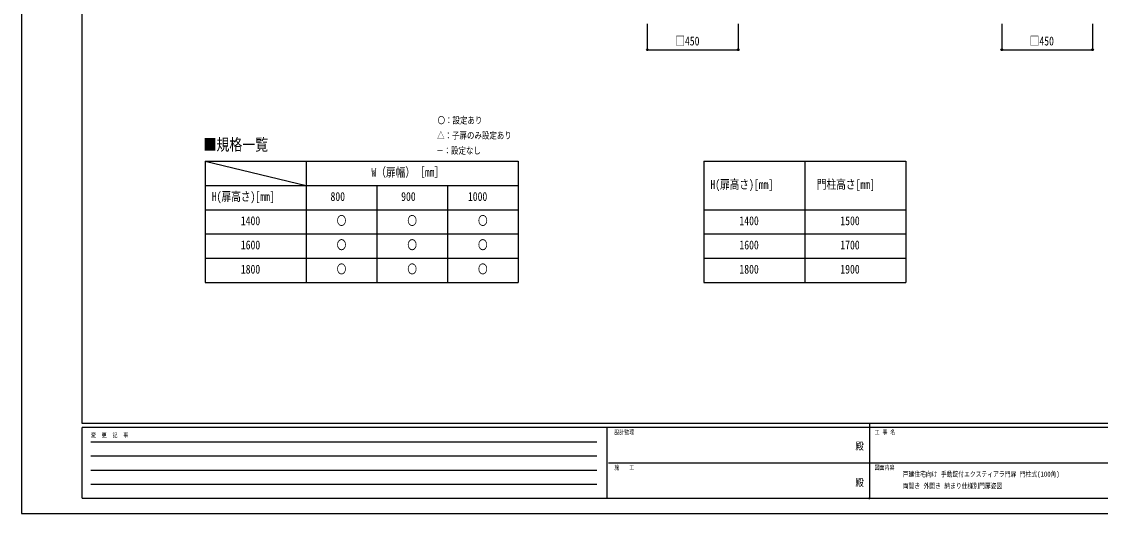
# Model space of a CAD drawing. Units: millimetres, scale not verified. Extents: x -4205 to 4205, y -2970 to 2970.
# Drawn here: x -4205 to 1140, y -2970 to -533 of the extents above; entities that cross this region are included whole.
import ezdxf
from ezdxf.enums import TextEntityAlignment as Align

# ---------------------------------------------------------------- set-up
doc = ezdxf.new("R2010")
doc.units = ezdxf.units.MM
doc.header["$LTSCALE"] = 12
doc.header["$PDMODE"] = 32
doc.header["$PDSIZE"] = 6
for name, color, linetype in [('0-2_USER1', 3, 'Continuous'), ('0-4_YKK_D', 6, 'Continuous'), ('0-5_YKK_ZWAK', 7, 'Continuous')]:
    doc.layers.add(name, color=color, linetype=linetype)
doc.styles.add('ＭＳ ゴシック', font='')
doc.styles.get('ＭＳ ゴシック').set_extended_font_data('MS Gothic')

msp = doc.modelspace()

# ---------------------------------------------------------------- linework, layer by layer
at = {"layer": '0-2_USER1'}
for p, q in [((-3294.98, -1225), (-2794.98, -1345)), ((-3294.98, -1225), (-1744.98, -1225)), ((-3294.98, -1225), (-3294.98, -1825)), ((-2794.98, -1225), (-2794.98, -1825)), ((-1744.98, -1225), (-1744.98, -1825)), ((-824.98, -1225), (175.02, -1225)), ((-824.98, -1225), (-824.98, -1825)), ((-324.98, -1225), (-324.98, -1825)), ((175.02, -1225), (175.02, -1825)), ((-3294.98, -1345), (-1744.98, -1345)), ((-2444.98, -1345), (-2444.98, -1825)), ((-2094.98, -1345), (-2094.98, -1825)), ((-3294.98, -1465), (-1744.98, -1465)), ((-824.98, -1465), (175.02, -1465)), ((-3294.98, -1585), (-1744.98, -1585)), ((-824.98, -1585), (175.02, -1585)), ((-3294.98, -1705), (-1744.98, -1705)), ((-824.98, -1705), (175.02, -1705)), ((-3294.98, -1825), (-1744.98, -1825)), ((-824.98, -1825), (175.02, -1825))]:
    msp.add_line(p, q, dxfattribs=at)
at = {"layer": '0-4_YKK_D'}
for p, q in [((-1104.98, -543.5), (-1104.98, -673.5)), ((-654.98, -543.5), (-654.98, -673.5)), ((651.02, -543.5), (651.02, -673.5)), ((1101.02, -543.5), (1101.02, -673.5)), ((-1104.98, -672.5), (-654.98, -672.5)), ((651.02, -672.5), (1101.02, -672.5))]:
    msp.add_line(p, q, dxfattribs=at)
for centre in [(-1104.98, -672.5), (-654.98, -672.5), (651.02, -672.5), (1101.02, -672.5)]:
    msp.add_circle(centre, 4.25, dxfattribs=at)
at = {"layer": '0-5_YKK_ZWAK'}
for p, q in [((-3904.98, -2525), (-3904.98, 2775)), ((3895.02, -2525), (-3904.98, -2525)), ((-1304.98, -2545), (-3904.98, -2545)), ((-3904.98, -2895), (-3904.98, -2545)), ((-1304.98, -2545), (-1304.98, -2895)), ((-4.98, -2545), (-1304.98, -2545)), ((-4.98, -2525), (-4.98, -2895)), ((1295.02, -2545), (-4.98, -2545)), ((-3862.48, -2615), (-1354.98, -2615)), ((-3862.48, -2685), (-1354.98, -2685)), ((-1297.48, -2720), (-4.98, -2720)), ((-4.98, -2720), (1295.02, -2720)), ((-3862.48, -2755), (-1354.98, -2755)), ((-3862.48, -2825), (-1354.98, -2825)), ((-3904.98, -2895), (-1304.98, -2895)), ((-1304.98, -2895), (-4.98, -2895)), ((-4.98, -2895), (1295.02, -2895))]:
    msp.add_line(p, q, dxfattribs=at)
msp.add_lwpolyline([(-4205, -2970), (4205, -2970), (4205, 2970), (-4205, 2970)], close=True, dxfattribs=at)
msp.add_point((-4.98, -2895), dxfattribs=at)

# ---------------------------------------------------------------- texts
at = {"layer": '0-2_USER1', "style": 'ＭＳ ゴシック', "width": 0.8}
for s, height, p in [('〇：設定あり', 32.99, (-2143.85, -1048.68)), ('■規格一覧', 58.65, (-3303.51, -1189.42)), ('△：子扉のみ設定あり', 32.99, (-2146.25, -1123.68)), ('－：設定なし', 32.99, (-2151.05, -1198.68)), ('W（扉幅）［㎜］', 43.99, (-2471.58, -1315)), ('H(扉高さ)[mm]', 43.99, (-792.58, -1375)), ('門柱高さ[mm]', 43.99, (-265.38, -1375)), ('H(扉高さ)[mm]', 43.99, (-3262.58, -1435)), ('800', 43.99, (-2674.38, -1435)), ('900', 43.99, (-2324.38, -1435)), ('1000', 43.99, (-1993.58, -1435)), ('〇', 43.99, (-2643.98, -1555)), ('〇', 43.99, (-2293.98, -1555)), ('〇', 43.99, (-1943.98, -1555)), ('1400', 43.99, (-3118.58, -1555)), ('1400', 43.99, (-648.58, -1555)), ('1500', 43.99, (-148.58, -1555)), ('1600', 43.99, (-3118.58, -1675)), ('〇', 43.99, (-2643.98, -1675)), ('〇', 43.99, (-2293.98, -1675)), ('〇', 43.99, (-1943.98, -1675)), ('1600', 43.99, (-648.58, -1675)), ('1700', 43.99, (-148.58, -1675)), ('1800', 43.99, (-3118.58, -1795)), ('〇', 43.99, (-2643.98, -1795)), ('〇', 43.99, (-2293.98, -1795)), ('〇', 43.99, (-1943.98, -1795)), ('1800', 43.99, (-648.58, -1795)), ('1900', 43.99, (-148.58, -1795)), ('戸建住宅向け 手動錠付エクスティアラ門扉 門柱式(100角)', 25.66, (160.31, -2795.72)), ('両開き 外開き 納まり仕様別門扉姿図', 25.66, (160.31, -2854.06))]:
    msp.add_text(s, height=height, dxfattribs=at).set_placement(p, align=Align.BOTTOM_LEFT)
at = {"layer": '0-4_YKK_D', "style": 'ＭＳ ゴシック', "width": 0.8}
for p in [(-966.38, -664.5), (789.62, -664.5)]:
    msp.add_text('□450', height=43.99, dxfattribs=at).set_placement(p, align=Align.BOTTOM_LEFT)
at = {"layer": '0-5_YKK_ZWAK', "style": 'ＭＳ ゴシック', "width": 0.8}
for s, height, p in [('設計監理', 21.99, (-1268.31, -2585)), ('工 事 名', 21.99, (21.27, -2585)), ('変  更  記  事', 21.99, (-3861.31, -2600)), ('殿', 36.66, (-73.67, -2665.83)), ('施\u3000\u3000工', 21.99, (-1268.31, -2760)), ('図面内容', 21.99, (21.27, -2760)), ('殿', 36.66, (-73.67, -2845.83))]:
    msp.add_text(s, height=height, dxfattribs=at).set_placement(p, align=Align.BOTTOM_LEFT)

doc.saveas('drawing.dxf')
